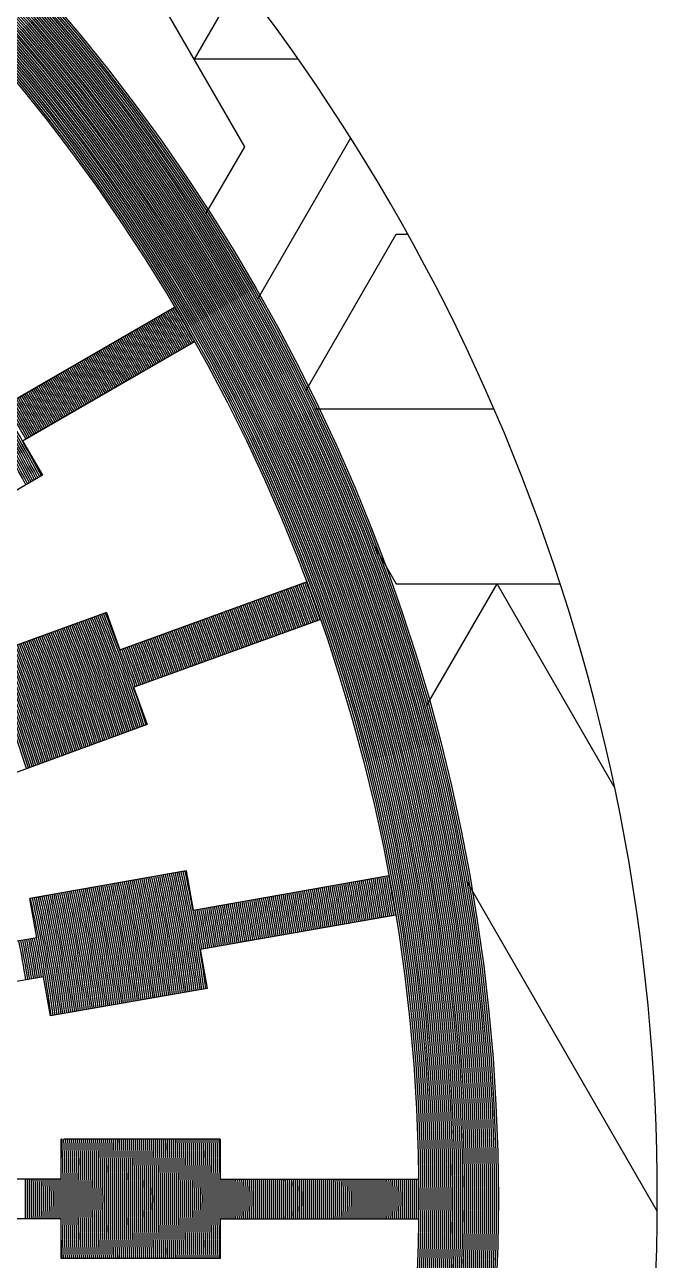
# Model space of a CAD drawing. Header units: millimetres. Extents: x 0 to 2404, y 0 to 1600.
# Drawn here: x 2388.41 to 2404.33, y 1483.18 to 1514.26 of the extents above; entities that cross this region are included whole.
import ezdxf

# ---------------------------------------------------------------- set-up
doc = ezdxf.new("R2010")
doc.units = ezdxf.units.MM

msp = doc.modelspace()

# ---------------------------------------------------------------- linework, layer by layer
at = {"linetype": 'Continuous'}
for p, q in [((2393.95, 1511.197), (2387.766, 1521.908)), ((2393.83, 1515.389), (2392.68, 1513.397)), ((2395.299, 1513.397), (2392.68, 1513.397)), ((2392.973, 1509.504), (2393.95, 1511.197)), ((2394.271, 1507.353), (2396.616, 1511.416)), ((2395.486, 1505.059), (2397.76, 1508.997)), ((2397.76, 1508.997), (2398.049, 1508.997)), ((2400.216, 1504.598), (2395.71, 1504.598)), ((2397.166, 1501.228), (2397.76, 1500.198)), ((2397.76, 1500.198), (2401.88, 1500.198)), ((2398.527, 1497.128), (2400.3, 1500.198)), ((2403.247, 1495.093), (2400.3, 1500.198)), ((2399.53, 1492.733), (2404.332, 1484.415))]:
    msp.add_line(p, q, dxfattribs=at)
for p, q in [((2387.858, 1504.662), (2392.186, 1507.161)), ((2388.358, 1503.796), (2392.686, 1506.295)), ((2388.358, 1503.796), (2388.858, 1502.93)), ((2388.858, 1502.93), (2385.394, 1500.93)), ((2390.81, 1498.538), (2395.506, 1500.247)), ((2390.468, 1499.478), (2386.71, 1498.11)), ((2390.468, 1499.478), (2390.81, 1498.538)), ((2391.152, 1497.598), (2395.848, 1499.307)), ((2391.152, 1497.598), (2391.494, 1496.659)), ((2391.494, 1496.659), (2387.736, 1495.291)), ((2392.48, 1492.979), (2388.541, 1492.284)), ((2392.48, 1492.979), (2392.654, 1491.994)), ((2392.654, 1491.994), (2397.575, 1492.862)), ((2388.715, 1491.299), (2388.541, 1492.284)), ((2392.828, 1491.009), (2397.749, 1491.877)), ((2388.715, 1491.299), (2383.294, 1490.344)), ((2392.828, 1491.009), (2393.001, 1490.024)), ((2388.888, 1490.315), (2383.468, 1489.359)), ((2389.062, 1489.33), (2388.888, 1490.315)), ((2393.001, 1490.024), (2389.062, 1489.33)), ((2389.333, 1485.229), (2389.333, 1486.229)), ((2389.351, 1486.229), (2389.333, 1486.229)), ((2393.333, 1486.229), (2389.401, 1486.229)), ((2393.333, 1486.229), (2393.333, 1485.229)), ((2389.333, 1485.229), (2382.329, 1485.229)), ((2393.333, 1485.229), (2398.331, 1485.229)), ((2389.333, 1484.229), (2382.329, 1484.229)), ((2389.333, 1483.229), (2389.333, 1484.229)), ((2393.333, 1484.229), (2393.333, 1483.229)), ((2393.333, 1484.229), (2398.331, 1484.229)), ((2393.333, 1483.229), (2389.333, 1483.229))]:
    msp.add_line(p, q)
for radius in [46, 45.95, 45.9, 45.85, 45.8, 45.75, 45.7, 45.65, 45.6, 45.55, 45.5, 45.45, 45.4, 45.35, 45.3, 45.25, 45.2, 45.15, 45.1, 45.05, 45, 44.95, 44.9, 44.85, 44.8, 44.75, 44.7, 44.65, 44.6, 44.55, 44.5, 44.45, 44.4, 44.35, 44.3, 44.25, 44.2, 44.15, 44.1, 44.05, 44]:
    msp.add_circle((2354.333, 1484.729), radius)
for radius, start, end in [(50, 95.7392, 84.2608), (43.85, 29.3452, 30.6548), (43.9, 29.3474, 30.6526), (43.95, 29.3474, 30.6518), (44, 29.3474, 30.6518), (43.25, 29.3376, 30.6624), (43.3, 29.3376, 30.6624), (43.35, 29.3376, 30.6624), (43.4, 29.3376, 30.6624), (43.45, 29.3376, 30.6624), (43.5, 29.3414, 30.6586), (43.55, 29.3414, 30.6586), (43.6, 29.3414, 30.6586), (43.65, 29.3414, 30.6586), (43.7, 29.3444, 30.6556), (43.75, 29.3452, 30.6548), (43.8, 29.3452, 30.6548), (42.6, 29.3275, 30.6725), (42.65, 29.3283, 30.6717), (42.7, 29.3291, 30.6709), (42.75, 29.3299, 30.6701), (42.8, 29.3306, 30.6694), (42.85, 29.3314, 30.6686), (42.9, 29.3322, 30.6678), (42.95, 29.333, 30.667), (43, 29.3338, 30.6662), (43.05, 29.3345, 30.6655), (43.1, 29.3353, 30.6647), (43.15, 29.3361, 30.6639), (43.2, 29.3368, 30.6632), (42, 29.3179, 30.6821), (42.05, 29.3187, 30.6813), (42.1, 29.3195, 30.6805), (42.15, 29.3203, 30.6797), (42.2, 29.3211, 30.6789), (42.25, 29.3219, 30.6781), (42.3, 29.3227, 30.6773), (42.35, 29.3235, 30.6765), (42.4, 29.3243, 30.6757), (42.45, 29.3251, 30.6749), (42.5, 29.3259, 30.6741), (42.55, 29.3267, 30.6733), (41.35, 29.3072, 30.6928), (41.4, 29.308, 30.692), (41.45, 29.3088, 30.6912), (41.5, 29.3097, 30.6903), (41.55, 29.3105, 30.6895), (41.6, 29.3113, 30.6887), (41.65, 29.3122, 30.6878), (41.7, 29.313, 30.687), (41.75, 29.3138, 30.6862), (41.8, 29.3146, 30.6854), (41.85, 29.3154, 30.6846), (41.9, 29.3163, 30.6837), (41.95, 29.3171, 30.6829), (40.75, 29.297, 30.703), (40.8, 29.2978, 30.7022), (40.85, 29.2987, 30.7013), (40.9, 29.2995, 30.7005), (40.95, 29.3004, 30.6996), (41, 29.3013, 30.6987), (41.05, 29.3021, 30.6979), (41.1, 29.303, 30.697), (41.15, 29.3038, 30.6962), (41.2, 29.3046, 30.6954), (41.25, 29.3055, 30.6945), (41.3, 29.3063, 30.6937), (38.55, 27.77, 32.23), (38.6, 27.7729, 32.2271), (38.65, 27.7758, 32.2242), (38.7, 27.7787, 32.2213), (38.75, 27.7815, 32.2185), (38.8, 27.7844, 32.2156), (38.85, 27.7873, 32.2127), (38.9, 27.7901, 32.2099), (38.95, 27.7929, 32.2071), (39, 27.7958, 32.2042), (40.15, 29.2865, 30.7135), (40.2, 29.2873, 30.7127), (40.25, 29.2882, 30.7118), (40.3, 29.2891, 30.7109), (40.35, 29.29, 30.71), (40.4, 29.2909, 30.7091), (40.45, 29.2918, 30.7082), (40.5, 29.2926, 30.7074), (40.55, 29.2935, 30.7065), (40.6, 29.2944, 30.7056), (40.65, 29.2952, 30.7048), (40.7, 29.2961, 30.7039), (39.5, 29.2747, 30.7253), (39.55, 29.2756, 30.7244), (39.6, 29.2765, 30.7235), (39.65, 29.2775, 30.7225), (39.7, 29.2784, 30.7216), (39.75, 29.2793, 30.7207), (39.8, 29.2802, 30.7198), (39.85, 29.2811, 30.7189), (39.9, 29.282, 30.718), (39.95, 29.2829, 30.7171), (40, 29.2838, 30.7162), (40.05, 29.2847, 30.7153), (40.1, 29.2856, 30.7144), (39.1, 29.2673, 30.7327), (39.15, 29.2682, 30.7318), (39.2, 29.2692, 30.7308), (39.25, 29.2701, 30.7299), (39.3, 29.271, 30.729), (39.35, 29.272, 30.728), (39.4, 29.2729, 30.7271), (39.45, 29.2738, 30.7262), (44, 19.3467, 20.6533), (43.1, 19.3353, 20.6647), (43.15, 19.3361, 20.6639), (43.2, 19.3368, 20.6632), (43.25, 19.3376, 20.6624), (43.3, 19.3384, 20.6616), (43.35, 19.3391, 20.6609), (43.4, 19.3399, 20.6601), (43.45, 19.3407, 20.6593), (43.5, 19.3414, 20.6586), (43.55, 19.3422, 20.6578), (43.6, 19.3429, 20.6571), (43.65, 19.3437, 20.6563), (43.7, 19.3437, 20.6563), (43.75, 19.3452, 20.6548), (43.8, 19.3459, 20.6541), (43.85, 19.3467, 20.6533), (43.9, 19.3467, 20.6533), (43.95, 19.3467, 20.6533), (42.2, 19.3211, 20.6789), (42.25, 19.3219, 20.6781), (42.3, 19.3227, 20.6773), (42.35, 19.3235, 20.6765), (42.4, 19.3243, 20.6757), (42.45, 19.3251, 20.6749), (42.5, 19.3259, 20.6741), (42.55, 19.3267, 20.6733), (42.6, 19.3275, 20.6725), (42.65, 19.3283, 20.6717), (42.7, 19.3291, 20.6709), (42.75, 19.3299, 20.6701), (42.8, 19.3306, 20.6694), (42.85, 19.3314, 20.6686), (42.9, 19.3322, 20.6678), (42.95, 19.333, 20.667), (43, 19.3338, 20.6662), (43.05, 19.3345, 20.6655), (38.55, 17.77, 22.23), (38.6, 17.7729, 22.2271), (38.65, 17.7758, 22.2242), (38.7, 17.7787, 22.2213), (38.75, 17.7815, 22.2185), (38.8, 17.7844, 22.2156), (38.85, 17.7873, 22.2127), (38.9, 17.7901, 22.2099), (38.95, 17.7929, 22.2071), (39, 17.7958, 22.2042), (41.3, 19.3063, 20.6937), (41.35, 19.3072, 20.6928), (41.4, 19.308, 20.692), (41.45, 19.3088, 20.6912), (41.5, 19.3097, 20.6903), (41.55, 19.3105, 20.6895), (41.6, 19.3113, 20.6887), (41.65, 19.3122, 20.6878), (41.7, 19.313, 20.687), (41.75, 19.3138, 20.6862), (41.8, 19.3146, 20.6854), (41.85, 19.3154, 20.6846), (41.9, 19.3163, 20.6837), (41.95, 19.3171, 20.6829), (42, 19.3179, 20.6821), (42.05, 19.3187, 20.6813), (42.1, 19.3195, 20.6805), (42.15, 19.3203, 20.6797), (37.65, 17.7167, 22.2833), (37.7, 17.7197, 22.2803), (37.75, 17.7227, 22.2773), (37.8, 17.7258, 22.2742), (37.85, 17.7288, 22.2712), (37.9, 17.7318, 22.2682), (37.95, 17.7348, 22.2652), (38, 17.7377, 22.2623), (38.05, 17.7407, 22.2593), (38.1, 17.7437, 22.2563), (38.15, 17.7466, 22.2534), (38.2, 17.7496, 22.2504), (38.25, 17.7525, 22.2475), (38.3, 17.7555, 22.2445), (38.35, 17.7584, 22.2416), (38.4, 17.7613, 22.2387), (38.45, 17.7642, 22.2358), (38.5, 17.7671, 22.2329), (40.35, 19.29, 20.71), (40.4, 19.2909, 20.7091), (40.45, 19.2918, 20.7082), (40.5, 19.2926, 20.7074), (40.55, 19.2935, 20.7065), (40.6, 19.2944, 20.7056), (40.65, 19.2952, 20.7048), (40.7, 19.2961, 20.7039), (40.75, 19.297, 20.703), (40.8, 19.2978, 20.7022), (40.85, 19.2987, 20.7013), (40.9, 19.2995, 20.7005), (40.95, 19.3004, 20.6996), (41, 19.3013, 20.6987), (41.05, 19.3021, 20.6979), (41.1, 19.303, 20.697), (41.15, 19.3038, 20.6962), (41.2, 19.3046, 20.6954), (41.25, 19.3055, 20.6945), (36.75, 17.6607, 22.3393), (36.8, 17.6639, 22.3361), (36.85, 17.6671, 22.3329), (36.9, 17.6703, 22.3297), (36.95, 17.6734, 22.3266), (37, 17.6766, 22.3234), (37.05, 17.6797, 22.3203), (37.1, 17.6828, 22.3172), (37.15, 17.6859, 22.3141), (37.2, 17.6891, 22.3109), (37.25, 17.6922, 22.3078), (37.3, 17.6953, 22.3047), (37.35, 17.6983, 22.3017), (37.4, 17.7014, 22.2986), (37.45, 17.7045, 22.2955), (37.5, 17.7076, 22.2924), (37.55, 17.7106, 22.2894), (37.6, 17.7137, 22.2863), (39.45, 19.2738, 20.7262), (39.5, 19.2747, 20.7253), (39.55, 19.2756, 20.7244), (39.6, 19.2765, 20.7235), (39.65, 19.2775, 20.7225), (39.7, 19.2784, 20.7216), (39.75, 19.2793, 20.7207), (39.8, 19.2802, 20.7198), (39.85, 19.2811, 20.7189), (39.9, 19.282, 20.718), (39.95, 19.2829, 20.7171), (40, 19.2838, 20.7162), (40.05, 19.2847, 20.7153), (40.1, 19.2856, 20.7144), (40.15, 19.2865, 20.7135), (40.2, 19.2873, 20.7127), (40.25, 19.2882, 20.7118), (40.3, 19.2891, 20.7109), (35.85, 17.602, 22.398), (35.9, 17.6053, 22.3947), (35.95, 17.6087, 22.3913), (36, 17.612, 22.388), (36.05, 17.6153, 22.3847), (36.1, 17.6186, 22.3814), (36.15, 17.6219, 22.3781), (36.2, 17.6252, 22.3748), (36.25, 17.6285, 22.3715), (36.3, 17.6317, 22.3683), (36.35, 17.635, 22.365), (36.4, 17.6382, 22.3618), (36.45, 17.6415, 22.3585), (36.5, 17.6447, 22.3553), (36.55, 17.6479, 22.3521), (36.6, 17.6512, 22.3488), (36.65, 17.6544, 22.3456), (36.7, 17.6576, 22.3424), (39.05, 19.2664, 20.7336), (39.1, 19.2673, 20.7327), (39.15, 19.2682, 20.7318), (39.2, 19.2692, 20.7308), (39.25, 19.2701, 20.7299), (39.3, 19.271, 20.729), (39.35, 19.272, 20.728), (39.4, 19.2729, 20.7271), (35.8, 17.5986, 22.4014), (37.9, 7.7318, 12.2682), (37.95, 7.7348, 12.2652), (38, 7.7377, 12.2623), (38.05, 7.7407, 12.2593), (38.1, 7.7437, 12.2563), (38.15, 7.7466, 12.2534), (38.2, 7.7496, 12.2504), (38.25, 7.7525, 12.2475), (38.3, 7.7555, 12.2445), (38.35, 7.7584, 12.2416), (38.4, 7.7613, 12.2387), (38.45, 7.7642, 12.2358), (38.5, 7.7671, 12.2329), (38.55, 7.77, 12.23), (38.6, 7.7729, 12.2271), (38.65, 7.7758, 12.2242), (38.7, 7.7787, 12.2213), (38.75, 7.7815, 12.2185), (38.8, 7.7844, 12.2156), (38.85, 7.7873, 12.2127), (38.9, 7.7901, 12.2099), (38.95, 7.7929, 12.2071), (39, 7.7958, 12.2042), (43.55, 9.3422, 10.6578), (43.6, 9.3429, 10.6571), (43.65, 9.3437, 10.6563), (43.7, 9.3437, 10.6563), (43.75, 9.3452, 10.6548), (43.8, 9.3459, 10.6541), (43.85, 9.3467, 10.6533), (43.9, 9.3467, 10.6533), (43.95, 9.3467, 10.6533), (44, 9.3467, 10.6533), (36.1, 7.6186, 12.3814), (36.15, 7.6219, 12.3781), (36.2, 7.6252, 12.3748), (36.25, 7.6285, 12.3715), (36.3, 7.6317, 12.3683), (36.35, 7.635, 12.365), (36.4, 7.6382, 12.3618), (36.45, 7.6415, 12.3585), (36.5, 7.6447, 12.3553), (36.55, 7.6479, 12.3521), (36.6, 7.6512, 12.3488), (36.65, 7.6544, 12.3456), (36.7, 7.6576, 12.3424), (36.75, 7.6607, 12.3393), (36.8, 7.6639, 12.3361), (36.85, 7.6671, 12.3329), (36.9, 7.6703, 12.3297), (36.95, 7.6734, 12.3266), (37, 7.6766, 12.3234), (37.05, 7.6797, 12.3203), (37.1, 7.6828, 12.3172), (37.15, 7.6859, 12.3141), (37.2, 7.6891, 12.3109), (37.25, 7.6922, 12.3078), (37.3, 7.6953, 12.3047), (37.35, 7.6983, 12.3017), (37.4, 7.7014, 12.2986), (37.45, 7.7045, 12.2955), (37.5, 7.7076, 12.2924), (37.55, 7.7106, 12.2894), (37.6, 7.7137, 12.2863), (37.65, 7.7167, 12.2833), (37.7, 7.7197, 12.2803), (37.75, 7.7227, 12.2773), (37.8, 7.7258, 12.2742), (37.85, 7.7288, 12.2712), (41.75, 9.3138, 10.6862), (41.8, 9.3146, 10.6854), (41.85, 9.3154, 10.6846), (41.9, 9.3163, 10.6837), (41.95, 9.3171, 10.6829), (42, 9.3179, 10.6821), (42.05, 9.3187, 10.6813), (42.1, 9.3195, 10.6805), (42.15, 9.3203, 10.6797), (42.2, 9.3211, 10.6789), (42.25, 9.3219, 10.6781), (42.3, 9.3227, 10.6773), (42.35, 9.3235, 10.6765), (42.4, 9.3243, 10.6757), (42.45, 9.3251, 10.6749), (42.5, 9.3259, 10.6741), (42.55, 9.3267, 10.6733), (42.6, 9.3275, 10.6725), (42.65, 9.3283, 10.6717), (42.7, 9.3291, 10.6709), (42.75, 9.3299, 10.6701), (42.8, 9.3306, 10.6694), (42.85, 9.3314, 10.6686), (42.9, 9.3322, 10.6678), (42.95, 9.333, 10.667), (43, 9.3338, 10.6662), (43.05, 9.3345, 10.6655), (43.1, 9.3353, 10.6647), (43.15, 9.3361, 10.6639), (43.2, 9.3368, 10.6632), (43.25, 9.3376, 10.6624), (43.3, 9.3384, 10.6616), (43.35, 9.3391, 10.6609), (43.4, 9.3399, 10.6601), (43.45, 9.3407, 10.6593), (43.5, 9.3414, 10.6586), (35.05, 7.5472, 12.4528), (35.1, 7.5507, 12.4493), (35.15, 7.5542, 12.4458), (35.2, 7.5577, 12.4423), (35.25, 7.5611, 12.4389), (35.3, 7.5646, 12.4354), (35.35, 7.568, 12.432), (35.4, 7.5715, 12.4285), (35.45, 7.5749, 12.4251), (35.5, 7.5783, 12.4217), (35.55, 7.5817, 12.4183), (35.6, 7.5851, 12.4149), (35.65, 7.5885, 12.4115), (35.7, 7.5919, 12.4081), (35.75, 7.5953, 12.4047), (35.8, 7.5986, 12.4014), (35.85, 7.602, 12.398), (35.9, 7.6053, 12.3947), (35.95, 7.6087, 12.3913), (36, 7.612, 12.388), (36.05, 7.6153, 12.3847), (40, 9.2838, 10.7162), (40.05, 9.2847, 10.7153), (40.1, 9.2856, 10.7144), (40.15, 9.2865, 10.7135), (40.2, 9.2873, 10.7127), (40.25, 9.2882, 10.7118), (40.3, 9.2891, 10.7109), (40.35, 9.29, 10.71), (40.4, 9.2909, 10.7091), (40.45, 9.2918, 10.7082), (40.5, 9.2926, 10.7074), (40.55, 9.2935, 10.7065), (40.6, 9.2944, 10.7056), (40.65, 9.2952, 10.7048), (40.7, 9.2961, 10.7039), (40.75, 9.297, 10.703), (40.8, 9.2978, 10.7022), (40.85, 9.2987, 10.7013), (40.9, 9.2995, 10.7005), (40.95, 9.3004, 10.6996), (41, 9.3013, 10.6987), (41.05, 9.3021, 10.6979), (41.1, 9.303, 10.697), (41.15, 9.3038, 10.6962), (41.2, 9.3046, 10.6954), (41.25, 9.3055, 10.6945), (41.3, 9.3063, 10.6937), (41.35, 9.3072, 10.6928), (41.4, 9.308, 10.692), (41.45, 9.3088, 10.6912), (41.5, 9.3097, 10.6903), (41.55, 9.3105, 10.6895), (41.6, 9.3113, 10.6887), (41.65, 9.3122, 10.6878), (41.7, 9.313, 10.687), (39.05, 9.2664, 10.7336), (39.1, 9.2673, 10.7327), (39.15, 9.2682, 10.7318), (39.2, 9.2692, 10.7308), (39.25, 9.2701, 10.7299), (39.3, 9.271, 10.729), (39.35, 9.272, 10.728), (39.4, 9.2729, 10.7271), (39.45, 9.2738, 10.7262), (39.5, 9.2747, 10.7253), (39.55, 9.2756, 10.7244), (39.6, 9.2765, 10.7235), (39.65, 9.2775, 10.7225), (39.7, 9.2784, 10.7216), (39.75, 9.2793, 10.7207), (39.8, 9.2802, 10.7198), (39.85, 9.2811, 10.7189), (39.9, 9.282, 10.718), (39.95, 9.2829, 10.7171), (34.6, 9.172, 10.828), (34.65, 9.1732, 10.8268), (34.7, 9.1744, 10.8256), (34.75, 9.1756, 10.8244), (34.8, 9.1768, 10.8232), (34.85, 9.1779, 10.8221), (34.9, 9.1791, 10.8209), (34.95, 9.1803, 10.8197), (35, 9.1815, 10.8185), (34.55, 9.1708, 10.8292), (35.05, 357.5472, 2.4528), (35.1, 357.5507, 2.4493), (35.15, 357.5542, 2.4458), (35.2, 357.5577, 2.4423), (35.25, 357.5611, 2.4389), (35.3, 357.5646, 2.4354), (35.35, 357.568, 2.432), (35.4, 357.5715, 2.4285), (35.45, 357.5749, 2.4251), (35.5, 357.5783, 2.4217), (35.55, 357.5817, 2.4183), (35.6, 357.5851, 2.4149), (35.65, 357.5885, 2.4115), (35.7, 357.5919, 2.4081), (35.75, 357.5953, 2.4047), (35.8, 357.5986, 2.4014), (35.85, 357.602, 2.398), (35.9, 357.6053, 2.3947), (35.95, 357.6087, 2.3913), (36, 357.612, 2.388), (36.05, 357.6153, 2.3847), (36.1, 357.6186, 2.3814), (36.15, 357.6219, 2.3781), (36.2, 357.6252, 2.3748), (36.25, 357.6285, 2.3715), (36.3, 357.6317, 2.3683), (36.35, 357.635, 2.365), (36.4, 357.6382, 2.3618), (36.45, 357.6415, 2.3585), (36.5, 357.6447, 2.3553), (36.55, 357.6479, 2.3521), (36.6, 357.6512, 2.3488), (36.65, 357.6544, 2.3456), (36.7, 357.6576, 2.3424), (36.75, 357.6607, 2.3393), (36.8, 357.6639, 2.3361), (36.85, 357.6671, 2.3329), (36.9, 357.6703, 2.3297), (36.95, 357.6734, 2.3266), (37, 357.6766, 2.3234), (37.05, 357.6797, 2.3203), (37.1, 357.6828, 2.3172), (37.15, 357.6859, 2.3141), (37.2, 357.6891, 2.3109), (37.25, 357.6922, 2.3078), (37.3, 357.6953, 2.3047), (37.35, 357.6983, 2.3017), (37.4, 357.7014, 2.2986), (37.45, 357.7045, 2.2955), (37.5, 357.7076, 2.2924), (37.55, 357.7106, 2.2894), (37.6, 357.7137, 2.2863), (37.65, 357.7167, 2.2833), (37.7, 357.7197, 2.2803), (37.75, 357.7227, 2.2773), (37.8, 357.7258, 2.2742), (37.85, 357.7288, 2.2712), (37.9, 357.7318, 2.2682), (37.95, 357.7348, 2.2652), (38, 357.7377, 2.2623), (38.05, 357.7407, 2.2593), (38.1, 357.7437, 2.2563), (38.15, 357.7466, 2.2534), (38.2, 357.7496, 2.2504), (38.25, 357.7525, 2.2475), (38.3, 357.7555, 2.2445), (38.35, 357.7584, 2.2416), (38.4, 357.7613, 2.2387), (38.45, 357.7642, 2.2358), (38.5, 357.7671, 2.2329), (38.55, 357.77, 2.23), (38.6, 357.7729, 2.2271), (38.65, 357.7758, 2.2242), (38.7, 357.7787, 2.2213), (38.75, 357.7815, 2.2185), (38.8, 357.7844, 2.2156), (38.85, 357.7873, 2.2127), (38.9, 357.7901, 2.2099), (38.95, 357.7929, 2.2071), (39, 357.7958, 2.2042), (34.1, 359.1599, 0.8401), (34.15, 359.1611, 0.8389), (34.2, 359.1623, 0.8377), (34.25, 359.1635, 0.8365), (34.3, 359.1648, 0.8352), (34.35, 359.166, 0.834), (34.4, 359.1672, 0.8328), (34.45, 359.1684, 0.8316), (34.5, 359.1696, 0.8304), (34.55, 359.1708, 0.8292), (34.6, 359.172, 0.828), (34.65, 359.1732, 0.8268), (34.7, 359.1744, 0.8256), (34.75, 359.1756, 0.8244), (34.8, 359.1768, 0.8232), (34.85, 359.1779, 0.8221), (34.9, 359.1791, 0.8209), (34.95, 359.1803, 0.8197), (35, 359.1815, 0.8185), (39.05, 359.2664, 0.7336), (39.1, 359.2673, 0.7327), (39.15, 359.2682, 0.7318), (39.2, 359.2692, 0.7308), (39.25, 359.2701, 0.7299), (39.3, 359.271, 0.729), (39.35, 359.272, 0.728), (39.4, 359.2729, 0.7271), (39.45, 359.2738, 0.7262), (39.5, 359.2747, 0.7253), (39.55, 359.2756, 0.7244), (39.6, 359.2765, 0.7235), (39.65, 359.2775, 0.7225), (39.7, 359.2784, 0.7216), (39.75, 359.2793, 0.7207), (39.8, 359.2802, 0.7198), (39.85, 359.2811, 0.7189), (39.9, 359.282, 0.718), (39.95, 359.2829, 0.7171), (40, 359.2838, 0.7162), (40.05, 359.2847, 0.7153), (40.1, 359.2856, 0.7144), (40.15, 359.2865, 0.7135), (40.2, 359.2873, 0.7127), (40.25, 359.2882, 0.7118), (40.3, 359.2891, 0.7109), (40.35, 359.29, 0.71), (40.4, 359.2909, 0.7091), (40.45, 359.2918, 0.7082), (40.5, 359.2926, 0.7074), (40.55, 359.2935, 0.7065), (40.6, 359.2944, 0.7056), (40.65, 359.2952, 0.7048), (40.7, 359.2961, 0.7039), (40.75, 359.297, 0.703), (40.8, 359.2978, 0.7022), (40.85, 359.2987, 0.7013), (40.9, 359.2995, 0.7005), (40.95, 359.3004, 0.6996), (41, 359.3013, 0.6987), (41.05, 359.3021, 0.6979), (41.1, 359.303, 0.697), (41.15, 359.3038, 0.6962), (41.2, 359.3046, 0.6954), (41.25, 359.3055, 0.6945), (41.3, 359.3063, 0.6937), (41.35, 359.3072, 0.6928), (41.4, 359.308, 0.692), (41.45, 359.3088, 0.6912), (41.5, 359.3097, 0.6903), (41.55, 359.3105, 0.6895), (41.6, 359.3113, 0.6887), (41.65, 359.3122, 0.6878), (41.7, 359.313, 0.687), (41.75, 359.3138, 0.6862), (41.8, 359.3146, 0.6854), (41.85, 359.3154, 0.6846), (41.9, 359.3163, 0.6837), (41.95, 359.3171, 0.6829), (42, 359.3179, 0.6821), (42.05, 359.3187, 0.6813), (42.1, 359.3195, 0.6805), (42.15, 359.3203, 0.6797), (42.2, 359.3211, 0.6789), (42.25, 359.3219, 0.6781), (42.3, 359.3227, 0.6773), (42.35, 359.3235, 0.6765), (42.4, 359.3243, 0.6757), (42.45, 359.3251, 0.6749), (42.5, 359.3259, 0.6741), (42.55, 359.3267, 0.6733), (42.6, 359.3275, 0.6725), (42.65, 359.3283, 0.6717), (42.7, 359.3291, 0.6709), (42.75, 359.3299, 0.6701), (42.8, 359.3306, 0.6694), (42.85, 359.3314, 0.6686), (42.9, 359.3322, 0.6678), (42.95, 359.333, 0.667), (43, 359.3338, 0.6662), (43.05, 359.3345, 0.6655), (43.1, 359.3353, 0.6647), (43.15, 359.3361, 0.6639), (43.2, 359.3368, 0.6632), (43.25, 359.3376, 0.6624), (43.3, 359.3376, 0.6624), (43.35, 359.3376, 0.6624), (43.4, 359.3376, 0.6624), (43.45, 359.3376, 0.6624), (43.5, 359.3414, 0.6586), (43.55, 359.3414, 0.6586), (43.6, 359.3414, 0.6586), (43.65, 359.3414, 0.6586), (43.7, 359.3444, 0.6556), (43.75, 359.3452, 0.6548), (43.8, 359.3452, 0.6548), (43.85, 359.3452, 0.6548), (43.9, 359.3474, 0.6526), (43.95, 359.3474, 0.6518), (44, 359.3474, 0.6518)]:
    msp.add_arc((2354.333, 1484.729), radius, start, end)

doc.saveas('drawing.dxf')
